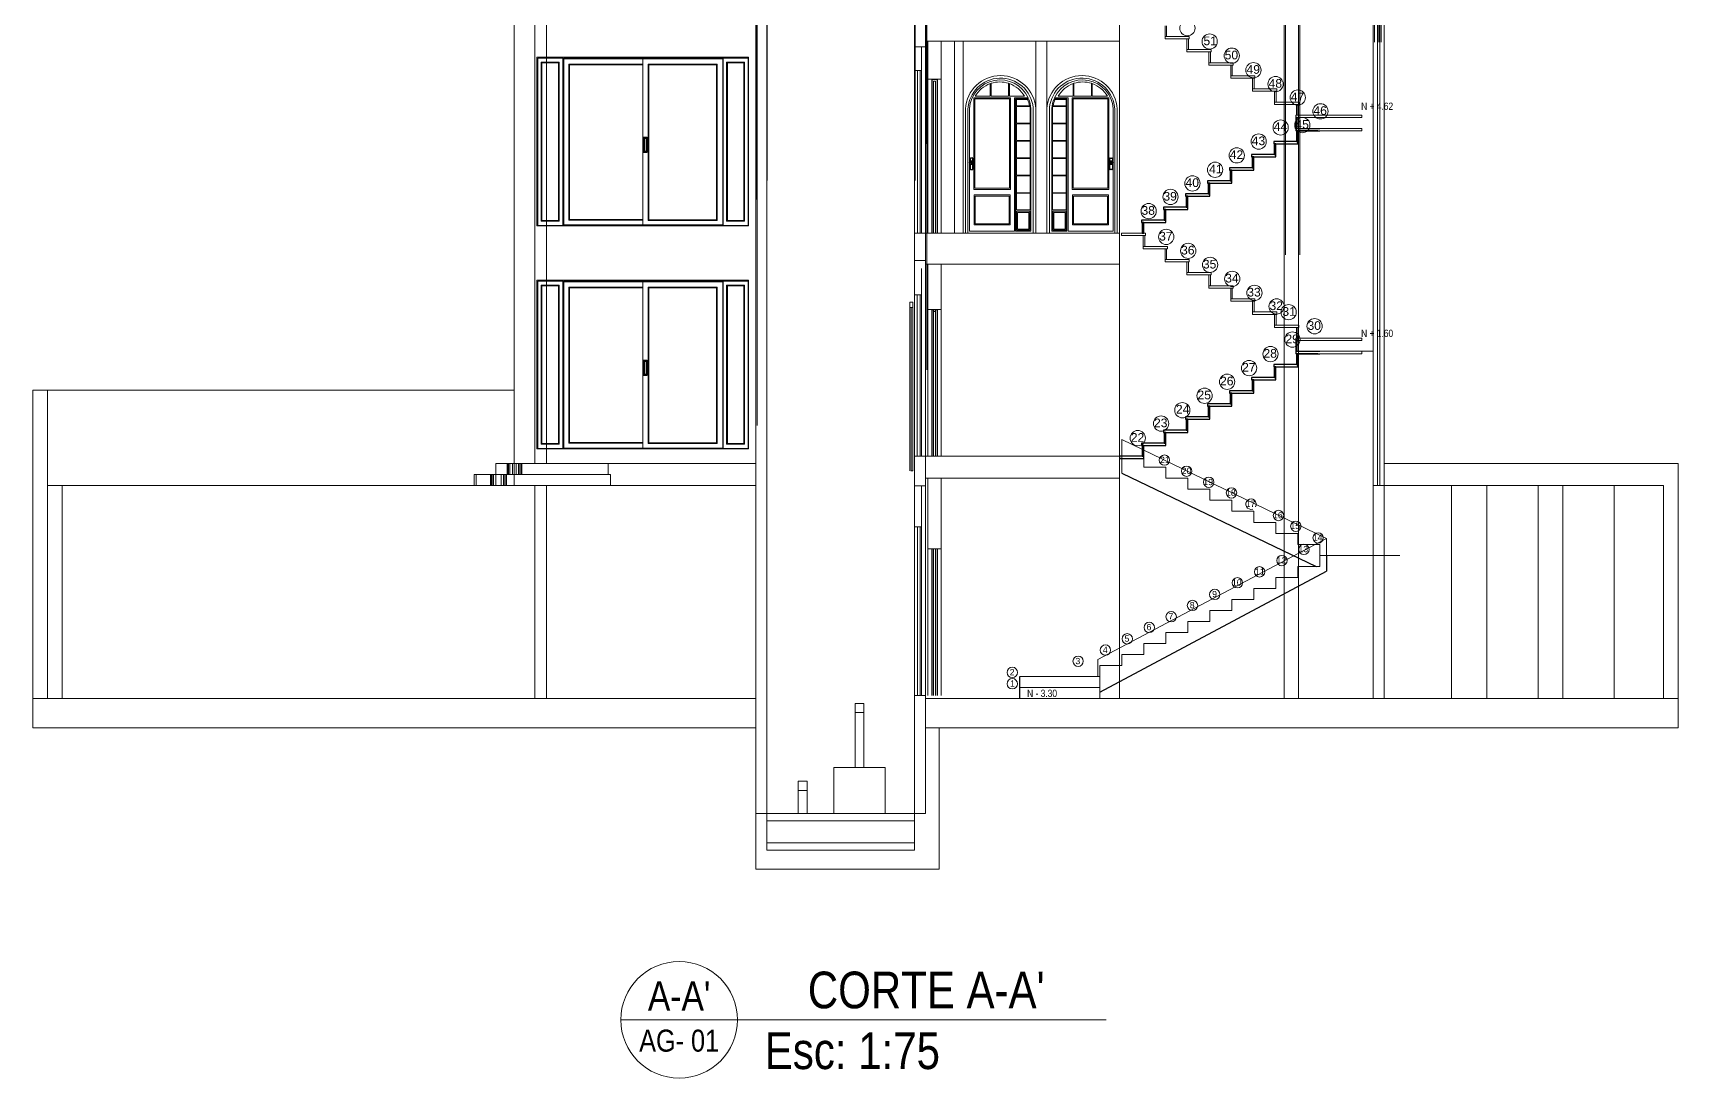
# Model space of a CAD drawing. Extents: x 1270 to 1442, y 932 to 1016.
# Drawn here: x 1364.12 to 1386.54, y 971.94 to 986.19 of the extents above; entities that cross this region are included whole.
import ezdxf

# ---------------------------------------------------------------- set-up
doc = ezdxf.new("R2010")
doc.units = 0
doc.header["$MEASUREMENT"] = 0
for name, color, linetype, lineweight in [('arquitecturapasito', 252, 'Continuous', 5), ('DEP-LEJOS1', 36, 'Continuous', 25), ('DEP-LEJOS2', 36, 'Continuous', 9), ('escaleras', 44, 'Continuous', 9), ('puertas', 34, 'Continuous', 9)]:
    doc.layers.add(name, color=color, linetype=linetype, lineweight=lineweight)
doc.styles.add('MtXpl_Arial_Narrow', font='')
doc.styles.get("Standard").update_dxf_attribs({"font": 'arial.ttf'})
doc.styles.get('MtXpl_Arial_Narrow').set_extended_font_data('Arial Narrow')

msp = doc.modelspace()

# ---------------------------------------------------------------- linework, layer by layer
for p, q in [((1372.444, 984.769), (1372.494, 984.769)), ((1372.451, 984.756), (1372.485, 984.756)), ((1372.451, 984.756), (1372.451, 984.578)), ((1372.451, 984.578), (1372.485, 984.578)), ((1372.485, 984.578), (1372.485, 984.756)), ((1372.444, 984.563), (1372.494, 984.563)), ((1376.894, 984.476), (1376.894, 984.44)), ((1376.894, 984.403), (1376.894, 984.335)), ((1376.895, 984.476), (1376.895, 984.441)), ((1376.895, 984.402), (1376.895, 984.335)), ((1376.924, 984.484), (1376.903, 984.484)), ((1376.924, 984.483), (1376.903, 984.483)), ((1376.931, 984.441), (1376.931, 984.476)), ((1376.931, 984.335), (1376.931, 984.402)), ((1376.932, 984.44), (1376.932, 984.476)), ((1376.932, 984.335), (1376.932, 984.403)), ((1378.796, 984.44), (1378.796, 984.476)), ((1378.796, 984.335), (1378.796, 984.403)), ((1378.797, 984.441), (1378.797, 984.476)), ((1378.797, 984.335), (1378.797, 984.402)), ((1378.804, 984.484), (1378.826, 984.484)), ((1378.804, 984.483), (1378.826, 984.483)), ((1378.833, 984.476), (1378.833, 984.441)), ((1378.833, 984.402), (1378.833, 984.335)), ((1378.834, 984.476), (1378.834, 984.44)), ((1378.834, 984.403), (1378.834, 984.335)), ((1376.903, 984.328), (1376.924, 984.328)), ((1376.903, 984.326), (1376.924, 984.326)), ((1378.826, 984.328), (1378.804, 984.328)), ((1378.826, 984.326), (1378.804, 984.326)), ((1372.444, 981.729), (1372.494, 981.729)), ((1372.451, 981.716), (1372.485, 981.716)), ((1372.451, 981.716), (1372.451, 981.538)), ((1372.485, 981.538), (1372.485, 981.716)), ((1372.444, 981.523), (1372.494, 981.523)), ((1372.451, 981.538), (1372.485, 981.538))]:
    msp.add_line(p, q)
for centre, radius in [((1376.913, 984.421), 0.0263), ((1376.913, 984.421), 0.0233), ((1376.913, 984.421), 0.00929), ((1378.815, 984.421), 0.0263), ((1378.815, 984.421), 0.0233), ((1378.815, 984.421), 0.00929)]:
    msp.add_circle(centre, radius)
for centre, radius, start, end in [((1376.903, 984.476), 0.00828, 90, 180), ((1376.903, 984.476), 0.00706, 90, 180), ((1376.924, 984.476), 0.00828, 0, 90), ((1376.924, 984.476), 0.00706, 0, 90), ((1378.804, 984.476), 0.00828, 90, 180), ((1378.804, 984.476), 0.00706, 90, 180), ((1378.826, 984.476), 0.00828, 0, 90), ((1378.826, 984.476), 0.00706, 0, 90), ((1376.903, 984.335), 0.00828, 180, 270), ((1376.903, 984.335), 0.00706, 180, 270), ((1376.924, 984.335), 0.00828, 270, 0), ((1376.924, 984.335), 0.00706, 270, 0), ((1378.804, 984.335), 0.00828, 180, 270), ((1378.804, 984.335), 0.00706, 180, 270), ((1378.826, 984.335), 0.00828, 270, 0), ((1378.826, 984.335), 0.00706, 270, 0)]:
    msp.add_arc(centre, radius, start, end)
at = {"layer": 'arquitecturapasito', "color": 252}
for p, q in [((1373.983, 983.919), (1373.983, 1005.935)), ((1376.295, 984.677), (1376.295, 1005.935)), ((1374.129, 984.177), (1374.129, 1003.877)), ((1376.145, 984.177), (1376.145, 1003.877)), ((1381.191, 983.164), (1381.191, 1003.864)), ((1381.386, 1003.864), (1381.386, 983.164)), ((1382.406, 986.064), (1382.406, 1003.864)), ((1373.993, 980.838), (1373.993, 1002.854)), ((1376.305, 981.596), (1376.305, 1002.854)), ((1381.173, 977.118), (1381.173, 997.818)), ((1381.368, 997.818), (1381.368, 977.118)), ((1382.388, 980.018), (1382.388, 997.818)), ((1373.975, 974.792), (1373.975, 996.808)), ((1376.287, 975.55), (1376.287, 996.808)), ((1370.961, 995.098), (1370.961, 980.318)), ((1371.122, 995.098), (1371.122, 980.318)), ((1374.121, 975.05), (1374.121, 994.75)), ((1376.137, 975.05), (1376.137, 994.75)), ((1382.538, 984.663), (1382.538, 987.338)), ((1370.681, 986.398), (1370.681, 986.098)), ((1378.931, 986.498), (1378.931, 986.078)), ((1370.681, 986.098), (1370.681, 980.018)), ((1373.975, 985.988), (1373.975, 983.348)), ((1376.287, 986.001), (1376.137, 986.001)), ((1376.287, 986.078), (1378.931, 986.078)), ((1376.316, 983.458), (1376.316, 986.078)), ((1376.5, 983.458), (1376.5, 986.078)), ((1376.683, 986.078), (1376.683, 983.458)), ((1376.797, 986.078), (1376.797, 983.458)), ((1377.789, 986.078), (1377.789, 983.458)), ((1377.939, 986.078), (1377.939, 983.458)), ((1378.931, 986.078), (1378.931, 977.118)), ((1370.99, 985.858), (1370.99, 983.558)), ((1373.875, 985.858), (1370.99, 985.858)), ((1371.001, 985.843), (1371.341, 985.843)), ((1371.001, 983.566), (1371.001, 985.843)), ((1371.047, 985.792), (1371.294, 985.792)), ((1371.047, 983.624), (1371.047, 985.792)), ((1371.057, 985.782), (1371.284, 985.782)), ((1371.057, 983.634), (1371.057, 985.782)), ((1371.284, 985.782), (1371.284, 983.634)), ((1371.294, 985.792), (1371.294, 983.624)), ((1371.341, 985.843), (1371.341, 983.566)), ((1371.351, 985.843), (1373.526, 985.843)), ((1371.351, 983.565), (1371.351, 985.843)), ((1371.357, 985.837), (1372.433, 985.837)), ((1371.357, 983.571), (1371.357, 985.837)), ((1371.425, 985.763), (1372.433, 985.763)), ((1371.425, 983.635), (1371.425, 985.763)), ((1371.435, 985.753), (1372.433, 985.753)), ((1371.435, 983.645), (1371.435, 985.753)), ((1372.433, 985.837), (1372.433, 983.571)), ((1372.433, 985.837), (1373.522, 985.837)), ((1372.433, 983.571), (1372.433, 985.837)), ((1372.505, 985.763), (1373.448, 985.763)), ((1372.505, 983.631), (1372.505, 985.763)), ((1372.515, 985.753), (1373.438, 985.753)), ((1372.515, 983.641), (1372.515, 985.753)), ((1373.438, 985.753), (1373.438, 983.641)), ((1373.448, 985.763), (1373.448, 983.631)), ((1373.522, 985.837), (1373.522, 983.571)), ((1373.526, 985.843), (1373.526, 983.565)), ((1373.528, 985.843), (1373.868, 985.843)), ((1373.528, 983.566), (1373.528, 985.843)), ((1373.575, 985.792), (1373.821, 985.792)), ((1373.575, 983.624), (1373.575, 985.792)), ((1373.585, 985.782), (1373.811, 985.782)), ((1373.585, 983.634), (1373.585, 985.782)), ((1373.811, 985.782), (1373.811, 983.634)), ((1373.821, 985.792), (1373.821, 983.624)), ((1373.868, 985.843), (1373.868, 983.566)), ((1373.875, 985.858), (1373.875, 983.558)), ((1376.137, 985.678), (1376.231, 985.678)), ((1376.316, 983.458), (1376.316, 985.558)), ((1376.5, 985.558), (1376.316, 985.558)), ((1376.372, 985.558), (1376.448, 985.558)), ((1376.372, 985.558), (1376.372, 983.458)), ((1376.377, 985.553), (1376.443, 985.553)), ((1376.377, 985.553), (1376.377, 983.458)), ((1376.397, 985.533), (1376.423, 985.533)), ((1376.397, 985.533), (1376.397, 983.458)), ((1376.423, 983.458), (1376.423, 985.533)), ((1376.443, 983.458), (1376.443, 985.553)), ((1376.448, 983.458), (1376.448, 985.558)), ((1376.5, 983.458), (1376.5, 985.558)), ((1377.169, 985.325), (1377.169, 985.499)), ((1377.179, 985.325), (1377.179, 985.502)), ((1377.419, 985.325), (1377.419, 985.502)), ((1377.429, 985.325), (1377.429, 985.499)), ((1378.299, 985.325), (1378.299, 985.499)), ((1378.309, 985.325), (1378.309, 985.502)), ((1378.549, 985.325), (1378.549, 985.502)), ((1378.559, 985.325), (1378.559, 985.499)), ((1376.943, 985.306), (1377.444, 985.306)), ((1376.943, 984.056), (1376.943, 985.306)), ((1376.958, 985.291), (1377.429, 985.291)), ((1376.958, 984.071), (1376.958, 985.291)), ((1376.963, 985.325), (1377.169, 985.325)), ((1377.179, 985.325), (1377.419, 985.325)), ((1377.429, 985.325), (1377.635, 985.325)), ((1377.429, 985.291), (1377.429, 984.071)), ((1377.444, 985.306), (1377.444, 984.056)), ((1377.5, 983.485), (1377.5, 985.306)), ((1377.5, 985.306), (1377.683, 985.306)), ((1377.514, 983.488), (1377.514, 985.291)), ((1377.514, 985.291), (1377.69, 985.291)), ((1377.525, 985.196), (1377.525, 985.281)), ((1377.525, 985.281), (1377.677, 985.281)), ((1378.214, 985.291), (1378.038, 985.291)), ((1378.228, 985.306), (1378.045, 985.306)), ((1378.203, 985.281), (1378.051, 985.281)), ((1378.299, 985.325), (1378.093, 985.325)), ((1378.203, 985.196), (1378.203, 985.281)), ((1378.214, 983.488), (1378.214, 985.291)), ((1378.228, 983.485), (1378.228, 985.306)), ((1378.785, 985.306), (1378.284, 985.306)), ((1378.284, 985.306), (1378.284, 984.056)), ((1378.77, 985.291), (1378.299, 985.291)), ((1378.299, 985.291), (1378.299, 984.071)), ((1378.549, 985.325), (1378.309, 985.325)), ((1378.765, 985.325), (1378.559, 985.325)), ((1378.77, 984.071), (1378.77, 985.291)), ((1378.785, 984.056), (1378.785, 985.306)), ((1376.829, 983.458), (1376.829, 985.155)), ((1376.864, 983.458), (1376.864, 985.145)), ((1376.884, 985.157), (1376.884, 983.485)), ((1377.704, 985.196), (1377.525, 985.196)), ((1377.525, 985.187), (1377.525, 984.958)), ((1377.525, 985.187), (1377.71, 985.187)), ((1377.71, 984.958), (1377.71, 985.187)), ((1377.721, 985.157), (1377.721, 983.488)), ((1377.753, 985.172), (1377.753, 983.458)), ((1377.789, 985.155), (1377.789, 983.458)), ((1377.939, 985.155), (1377.939, 983.458)), ((1377.975, 985.172), (1377.975, 983.458)), ((1378.007, 985.157), (1378.007, 983.488)), ((1378.018, 984.958), (1378.018, 985.187)), ((1378.203, 985.187), (1378.018, 985.187)), ((1378.024, 985.196), (1378.203, 985.196)), ((1378.203, 985.187), (1378.203, 984.958)), ((1378.844, 985.157), (1378.844, 983.485)), ((1378.865, 983.458), (1378.865, 985.145)), ((1378.899, 983.458), (1378.899, 985.155)), ((1377.525, 984.958), (1377.71, 984.958)), ((1377.525, 984.951), (1377.525, 984.722)), ((1377.525, 984.951), (1377.71, 984.951)), ((1377.71, 984.722), (1377.71, 984.951)), ((1378.203, 984.958), (1378.018, 984.958)), ((1378.018, 984.722), (1378.018, 984.951)), ((1378.203, 984.951), (1378.018, 984.951)), ((1378.203, 984.951), (1378.203, 984.722)), ((1372.444, 984.769), (1372.444, 984.563)), ((1372.494, 984.769), (1372.494, 984.563)), ((1377.525, 984.722), (1377.71, 984.722)), ((1377.525, 984.714), (1377.525, 984.485)), ((1377.525, 984.714), (1377.71, 984.714)), ((1377.71, 984.485), (1377.71, 984.714)), ((1378.203, 984.722), (1378.018, 984.722)), ((1378.018, 984.485), (1378.018, 984.714)), ((1378.203, 984.714), (1378.018, 984.714)), ((1378.203, 984.714), (1378.203, 984.485)), ((1382.538, 984.513), (1382.538, 984.663)), ((1377.525, 984.485), (1377.71, 984.485)), ((1377.525, 984.476), (1377.525, 984.248)), ((1377.525, 984.476), (1377.71, 984.476)), ((1377.71, 984.248), (1377.71, 984.476)), ((1378.203, 984.485), (1378.018, 984.485)), ((1378.018, 984.248), (1378.018, 984.476)), ((1378.203, 984.476), (1378.018, 984.476)), ((1378.203, 984.476), (1378.203, 984.248)), ((1382.538, 980.018), (1382.538, 984.513)), ((1377.525, 984.248), (1377.71, 984.248)), ((1377.525, 984.239), (1377.525, 984.01)), ((1377.525, 984.239), (1377.71, 984.239)), ((1377.71, 984.01), (1377.71, 984.239)), ((1378.203, 984.248), (1378.018, 984.248)), ((1378.018, 984.01), (1378.018, 984.239)), ((1378.203, 984.239), (1378.018, 984.239)), ((1378.203, 984.239), (1378.203, 984.01)), ((1377.444, 984.056), (1376.943, 984.056)), ((1376.949, 983.981), (1377.44, 983.981)), ((1376.949, 983.573), (1376.949, 983.981)), ((1377.429, 984.071), (1376.958, 984.071)), ((1376.964, 983.966), (1377.425, 983.966)), ((1376.964, 983.588), (1376.964, 983.966)), ((1377.425, 983.966), (1377.425, 983.588)), ((1377.44, 983.981), (1377.44, 983.573)), ((1377.525, 984.01), (1377.71, 984.01)), ((1377.525, 984.005), (1377.525, 983.776)), ((1377.525, 984.005), (1377.71, 984.005)), ((1377.71, 983.776), (1377.71, 984.005)), ((1378.203, 984.01), (1378.018, 984.01)), ((1378.018, 983.776), (1378.018, 984.005)), ((1378.203, 984.005), (1378.018, 984.005)), ((1378.203, 984.005), (1378.203, 983.776)), ((1378.284, 984.056), (1378.785, 984.056)), ((1378.779, 983.981), (1378.288, 983.981)), ((1378.288, 983.981), (1378.288, 983.573)), ((1378.299, 984.071), (1378.77, 984.071)), ((1378.764, 983.966), (1378.303, 983.966)), ((1378.303, 983.966), (1378.303, 983.588)), ((1378.764, 983.588), (1378.764, 983.966)), ((1378.779, 983.573), (1378.779, 983.981)), ((1377.524, 983.758), (1377.709, 983.758)), ((1377.524, 983.5), (1377.524, 983.758)), ((1377.525, 983.776), (1377.71, 983.776)), ((1377.539, 983.743), (1377.694, 983.743)), ((1377.539, 983.515), (1377.539, 983.743)), ((1377.694, 983.743), (1377.694, 983.515)), ((1377.709, 983.758), (1377.709, 983.5)), ((1378.203, 983.776), (1378.018, 983.776)), ((1378.204, 983.758), (1378.019, 983.758)), ((1378.019, 983.758), (1378.019, 983.5)), ((1378.189, 983.743), (1378.034, 983.743)), ((1378.034, 983.743), (1378.034, 983.515)), ((1378.189, 983.515), (1378.189, 983.743)), ((1378.204, 983.5), (1378.204, 983.758)), ((1370.99, 983.558), (1373.875, 983.558)), ((1371.341, 983.566), (1371.001, 983.566)), ((1371.294, 983.624), (1371.047, 983.624)), ((1371.284, 983.634), (1371.057, 983.634)), ((1373.526, 983.565), (1371.351, 983.565)), ((1372.433, 983.571), (1371.357, 983.571)), ((1372.433, 983.635), (1371.425, 983.635)), ((1372.433, 983.645), (1371.435, 983.645)), ((1373.522, 983.571), (1372.433, 983.571)), ((1373.448, 983.631), (1372.505, 983.631)), ((1373.438, 983.641), (1372.515, 983.641)), ((1373.868, 983.566), (1373.528, 983.566)), ((1373.821, 983.624), (1373.575, 983.624)), ((1373.811, 983.634), (1373.585, 983.634)), ((1376.137, 983.458), (1378.931, 983.458)), ((1376.287, 983.458), (1376.137, 983.458)), ((1377.789, 983.458), (1376.829, 983.458)), ((1377.753, 983.458), (1376.864, 983.458)), ((1376.884, 983.485), (1377.5, 983.485)), ((1377.44, 983.573), (1376.949, 983.573)), ((1377.425, 983.588), (1376.964, 983.588)), ((1377.721, 983.488), (1377.514, 983.488)), ((1377.709, 983.5), (1377.524, 983.5)), ((1377.694, 983.515), (1377.539, 983.515)), ((1377.939, 983.458), (1378.899, 983.458)), ((1377.975, 983.458), (1378.865, 983.458)), ((1378.007, 983.488), (1378.214, 983.488)), ((1378.019, 983.5), (1378.204, 983.5)), ((1378.034, 983.515), (1378.189, 983.515)), ((1378.844, 983.485), (1378.228, 983.485)), ((1378.288, 983.573), (1378.779, 983.573)), ((1378.303, 983.588), (1378.764, 983.588)), ((1378.931, 983.458), (1378.931, 983.038)), ((1370.681, 983.358), (1370.681, 980.318)), ((1376.286, 983.086), (1376.136, 983.086)), ((1378.931, 983.038), (1376.287, 983.038)), ((1376.316, 980.418), (1376.316, 983.038)), ((1376.5, 980.418), (1376.5, 983.038)), ((1370.99, 982.818), (1370.99, 980.518)), ((1373.875, 982.818), (1370.99, 982.818)), ((1371.001, 982.803), (1371.341, 982.803)), ((1371.001, 980.526), (1371.001, 982.803)), ((1371.341, 982.803), (1371.341, 980.526)), ((1371.351, 982.803), (1373.526, 982.803)), ((1371.351, 980.525), (1371.351, 982.803)), ((1371.357, 982.797), (1372.433, 982.797)), ((1371.357, 980.531), (1371.357, 982.797)), ((1372.433, 982.797), (1372.433, 980.531)), ((1372.433, 982.797), (1373.522, 982.797)), ((1372.433, 980.531), (1372.433, 982.797)), ((1373.522, 982.797), (1373.522, 980.531)), ((1373.526, 982.803), (1373.526, 980.525)), ((1373.528, 982.803), (1373.868, 982.803)), ((1373.528, 980.526), (1373.528, 982.803)), ((1373.868, 982.803), (1373.868, 980.526)), ((1373.875, 982.818), (1373.875, 980.518)), ((1376.316, 980.418), (1376.316, 982.938)), ((1376.5, 980.418), (1376.5, 982.938)), ((1371.047, 982.752), (1371.294, 982.752)), ((1371.047, 980.584), (1371.047, 982.752)), ((1371.057, 982.742), (1371.284, 982.742)), ((1371.057, 980.594), (1371.057, 982.742)), ((1371.284, 982.742), (1371.284, 980.594)), ((1371.294, 982.752), (1371.294, 980.584)), ((1371.425, 982.723), (1372.433, 982.723)), ((1371.425, 980.595), (1371.425, 982.723)), ((1371.435, 982.713), (1372.433, 982.713)), ((1371.435, 980.605), (1371.435, 982.713)), ((1372.505, 982.723), (1373.448, 982.723)), ((1372.505, 980.591), (1372.505, 982.723)), ((1372.515, 982.713), (1373.438, 982.713)), ((1372.515, 980.601), (1372.515, 982.713)), ((1373.438, 982.713), (1373.438, 980.601)), ((1373.448, 982.723), (1373.448, 980.591)), ((1373.575, 982.752), (1373.821, 982.752)), ((1373.575, 980.584), (1373.575, 982.752)), ((1373.585, 982.742), (1373.811, 982.742)), ((1373.585, 980.594), (1373.585, 982.742)), ((1373.811, 982.742), (1373.811, 980.594)), ((1373.821, 982.752), (1373.821, 980.584)), ((1376.137, 982.619), (1376.231, 982.619)), ((1376.5, 982.419), (1376.316, 982.419)), ((1376.372, 982.418), (1376.372, 980.418)), ((1376.374, 982.418), (1376.45, 982.418)), ((1376.377, 982.413), (1376.377, 980.418)), ((1376.379, 982.413), (1376.445, 982.413)), ((1376.397, 982.413), (1376.397, 980.418)), ((1376.399, 982.393), (1376.425, 982.393)), ((1376.423, 980.418), (1376.423, 982.413)), ((1376.443, 980.418), (1376.443, 982.413)), ((1376.448, 980.418), (1376.448, 982.418)), ((1372.444, 981.729), (1372.444, 981.523)), ((1372.494, 981.729), (1372.494, 981.523)), ((1382.388, 981.849), (1381.331, 981.849)), ((1364.12, 981.318), (1364.12, 980.018)), ((1364.12, 980.018), (1364.12, 981.318)), ((1364.12, 981.318), (1370.681, 981.318)), ((1364.32, 981.318), (1364.32, 980.018)), ((1364.32, 981.318), (1364.32, 980.018)), ((1365.412, 981.318), (1365.612, 981.318)), ((1371.294, 980.584), (1371.047, 980.584)), ((1371.284, 980.594), (1371.057, 980.594)), ((1372.433, 980.595), (1371.425, 980.595)), ((1372.433, 980.605), (1371.435, 980.605)), ((1373.448, 980.591), (1372.505, 980.591)), ((1373.438, 980.601), (1372.515, 980.601)), ((1373.821, 980.584), (1373.575, 980.584)), ((1373.811, 980.594), (1373.585, 980.594)), ((1370.431, 980.168), (1370.431, 980.318)), ((1370.431, 980.318), (1373.975, 980.318)), ((1370.585, 980.318), (1370.585, 980.168)), ((1370.592, 980.318), (1370.592, 980.169)), ((1370.602, 980.169), (1370.602, 980.318)), ((1370.622, 980.169), (1370.622, 980.318)), ((1370.655, 980.169), (1370.655, 980.318)), ((1370.681, 980.318), (1373.975, 980.318)), ((1370.706, 980.318), (1370.706, 980.169)), ((1370.739, 980.318), (1370.739, 980.169)), ((1370.759, 980.318), (1370.759, 980.169)), ((1370.774, 980.318), (1370.774, 980.169)), ((1370.784, 980.318), (1370.784, 980.168)), ((1370.99, 980.518), (1373.875, 980.518)), ((1371.341, 980.526), (1371.001, 980.526)), ((1373.526, 980.525), (1371.351, 980.525)), ((1372.433, 980.531), (1371.357, 980.531)), ((1371.961, 980.318), (1371.961, 980.168)), ((1373.522, 980.531), (1372.433, 980.531)), ((1373.868, 980.526), (1373.528, 980.526)), ((1376.287, 980.418), (1376.137, 980.418)), ((1376.287, 980.418), (1378.931, 980.418)), ((1376.372, 980.418), (1376.448, 980.418)), ((1382.538, 980.318), (1386.543, 980.318)), ((1386.543, 980.318), (1386.543, 976.718)), ((1370.16, 980.168), (1370.135, 980.168)), ((1370.135, 980.168), (1370.135, 980.018)), ((1370.16, 980.169), (1371.993, 980.168)), ((1370.16, 980.169), (1370.16, 980.018)), ((1370.359, 980.168), (1370.359, 980.018)), ((1370.367, 980.019), (1370.367, 980.169)), ((1370.379, 980.019), (1370.379, 980.169)), ((1370.398, 980.019), (1370.398, 980.169)), ((1370.429, 980.169), (1370.429, 980.019)), ((1370.503, 980.169), (1370.503, 980.019)), ((1370.534, 980.169), (1370.534, 980.019)), ((1370.554, 980.169), (1370.554, 980.019)), ((1370.569, 980.169), (1370.569, 980.019)), ((1370.577, 980.168), (1370.577, 980.018)), ((1371.993, 980.168), (1371.993, 980.018)), ((1376.088, 980.218), (1376.111, 980.218)), ((1376.287, 980.118), (1378.931, 980.118)), ((1376.316, 977.158), (1376.316, 980.118)), ((1376.5, 977.158), (1376.5, 980.118)), ((1376.5, 977.158), (1376.5, 980.118)), ((1364.12, 980.018), (1364.12, 977.118)), ((1364.32, 980.018), (1373.975, 980.018)), ((1364.32, 980.018), (1364.32, 977.118)), ((1364.52, 980.018), (1364.52, 977.118)), ((1370.961, 980.018), (1370.961, 977.118)), ((1371.122, 980.018), (1371.122, 977.118)), ((1376.287, 980.017), (1376.137, 980.017)), ((1382.388, 980.018), (1386.343, 980.018)), ((1382.388, 980.018), (1382.388, 977.118)), ((1382.538, 980.018), (1382.538, 977.118)), ((1382.538, 980.018), (1382.538, 977.118)), ((1383.454, 980.018), (1383.454, 977.118)), ((1383.936, 980.018), (1383.936, 977.118)), ((1384.636, 980.018), (1384.636, 977.118)), ((1384.971, 980.018), (1384.971, 977.118)), ((1385.671, 980.018), (1385.671, 977.118)), ((1386.343, 980.018), (1386.343, 977.118)), ((1376.316, 977.158), (1376.316, 979.818)), ((1376.231, 979.458), (1376.137, 979.458)), ((1376.5, 979.159), (1376.316, 979.159)), ((1376.372, 979.158), (1376.372, 977.158)), ((1376.377, 979.153), (1376.377, 977.158)), ((1376.397, 979.153), (1376.397, 977.158)), ((1376.423, 977.158), (1376.423, 979.153)), ((1376.443, 977.158), (1376.443, 979.153)), ((1376.448, 977.158), (1376.448, 979.158)), ((1364.12, 977.118), (1371.578, 977.118)), ((1373.975, 977.118), (1364.12, 977.118)), ((1364.12, 977.118), (1364.12, 976.718)), ((1375.327, 977.05), (1375.447, 977.05)), ((1376.138, 977.158), (1376.288, 977.158)), ((1376.287, 977.118), (1383.745, 977.118)), ((1386.543, 977.118), (1376.287, 977.118)), ((1381.173, 977.118), (1381.173, 977.118)), ((1364.12, 976.718), (1373.975, 976.718)), ((1376.287, 976.718), (1386.543, 976.718))]:
    msp.add_line(p, q, dxfattribs=at)
at = {"layer": 'arquitecturapasito', "color": 252, "ltscale": 0.025}
for p, q in [((1382.466, 986.064), (1382.466, 1003.864)), ((1382.496, 986.064), (1382.496, 1003.864)), ((1382.448, 980.018), (1382.448, 997.818)), ((1382.478, 980.018), (1382.478, 997.818))]:
    msp.add_line(p, q, dxfattribs=at)
at = {"layer": 'arquitecturapasito', "color": 252, "ltscale": 6}
for p, q in [((1376.231, 986.001), (1376.231, 983.458)), ((1376.175, 985.678), (1376.175, 983.458)), ((1376.212, 985.678), (1376.212, 983.458)), ((1376.231, 984.907), (1376.231, 983.458)), ((1376.231, 982.976), (1376.231, 980.418)), ((1376.174, 982.618), (1376.174, 980.418)), ((1376.212, 982.618), (1376.212, 980.418)), ((1376.111, 982.518), (1376.071, 982.518)), ((1376.071, 980.218), (1376.071, 982.518)), ((1376.071, 982.445), (1376.111, 982.445)), ((1376.09, 982.445), (1376.09, 980.218)), ((1376.092, 982.445), (1376.092, 980.218)), ((1376.111, 980.218), (1376.111, 982.518)), ((1376.232, 980.017), (1376.232, 977.158)), ((1376.175, 979.458), (1376.175, 977.158)), ((1376.213, 979.458), (1376.213, 977.158)), ((1375.327, 977.05), (1375.327, 976.176)), ((1375.447, 977.05), (1375.327, 977.05)), ((1375.447, 977.05), (1375.447, 976.176)), ((1375.447, 976.924), (1375.327, 976.924)), ((1376.47, 976.718), (1376.47, 974.792)), ((1375.037, 976.176), (1375.737, 976.176)), ((1375.037, 976.176), (1375.037, 975.55)), ((1375.737, 976.176), (1375.737, 975.55)), ((1374.552, 975.988), (1374.552, 975.55)), ((1374.672, 975.988), (1374.552, 975.988)), ((1374.672, 975.862), (1374.552, 975.862)), ((1374.672, 975.988), (1374.672, 975.55)), ((1376.288, 975.55), (1373.984, 975.55)), ((1376.137, 975.45), (1374.121, 975.45)), ((1376.137, 975.15), (1374.121, 975.15)), ((1376.137, 975.05), (1374.121, 975.05)), ((1373.975, 974.792), (1376.47, 974.792))]:
    msp.add_line(p, q, dxfattribs=at)
at = {"layer": 'arquitecturapasito', "color": 252, "linetype": 'ByBlock', "ltscale": 6}
msp.add_line((1373.723, 972.737), (1372.134, 972.737), dxfattribs=at)
at = {"layer": 'arquitecturapasito', "color": 252, "linetype": 'ByBlock'}
msp.add_line((1373.723, 972.737), (1378.75, 972.737), dxfattribs=at)
for centre, radius in [((1379.855, 986.254), 0.104), ((1380.159, 986.072), 0.104), ((1380.46, 985.879), 0.104), ((1380.755, 985.681), 0.104), ((1381.057, 985.492), 0.104), ((1381.359, 985.308), 0.104), ((1381.422, 984.932), 0.104), ((1381.668, 985.12), 0.104), ((1380.827, 984.708), 0.104), ((1381.126, 984.9), 0.104), ((1380.528, 984.52), 0.104), ((1380.233, 984.324), 0.104), ((1379.924, 984.138), 0.104), ((1379.625, 983.953), 0.104), ((1379.327, 983.76), 0.104), ((1379.567, 983.409), 0.104), ((1379.867, 983.219), 0.104), ((1380.164, 983.028), 0.104), ((1380.466, 982.836), 0.104), ((1380.769, 982.645), 0.104), ((1381.071, 982.461), 0.104), ((1381.235, 982.383), 0.104), ((1381.286, 982.009), 0.104), ((1381.589, 982.191), 0.104), ((1380.988, 981.812), 0.104), ((1380.696, 981.621), 0.104), ((1380.396, 981.434), 0.104), ((1380.089, 981.244), 0.104), ((1379.786, 981.046), 0.104), ((1379.179, 980.666), 0.104), ((1379.496, 980.864), 0.104), ((1379.542, 980.366), 0.0708), ((1379.845, 980.215), 0.0708), ((1380.146, 980.064), 0.0708), ((1380.456, 979.919), 0.0708), ((1381.097, 979.611), 0.0708), ((1381.333, 979.465), 0.0708), ((1381.443, 979.149), 0.0708), ((1381.637, 979.306), 0.0708), ((1381.144, 978.997), 0.0708), ((1380.536, 978.694), 0.0708), ((1380.839, 978.843), 0.0708), ((1380.228, 978.536), 0.0708), ((1379.634, 978.232), 0.0708), ((1379.925, 978.385), 0.0708), ((1379.335, 978.086), 0.0708), ((1379.035, 977.93), 0.0708), ((1378.366, 977.624), 0.0708), ((1378.738, 977.777), 0.0708), ((1377.469, 977.472), 0.0708), ((1377.469, 977.318), 0.0708)]:
    msp.add_circle(centre, radius, dxfattribs=at)
at = {"layer": 'arquitecturapasito', "color": 252, "linetype": 'ByBlock', "ltscale": 6}
msp.add_circle((1372.928, 972.737), 0.795, dxfattribs=at)
at = {"layer": 'arquitecturapasito', "color": 252}
for centre, radius, start, end in [((1377.309, 985.127), 0.481, 3.3136, 176.6864), ((1377.309, 985.127), 0.446, 5.6976, 177.7805), ((1377.303, 985.13), 0.419, 24.8245, 176.3123), ((1377.299, 985.136), 0.385, 109.7097, 150.6365), ((1377.299, 985.136), 0.385, 71.8617, 108.1383), ((1377.299, 985.136), 0.385, 29.3635, 70.2903), ((1378.419, 985.127), 0.481, 3.3136, 176.6864), ((1378.419, 985.127), 0.446, 2.2195, 174.3024), ((1378.425, 985.13), 0.419, 3.6877, 155.1755), ((1378.429, 985.136), 0.385, 109.7097, 150.6365), ((1378.429, 985.136), 0.385, 71.8617, 108.1383), ((1378.429, 985.136), 0.385, 29.3635, 70.2903), ((1377.384, 985.143), 0.324, 9.2489, 25.0806), ((1377.303, 985.13), 0.419, 3.6877, 22.5861), ((1378.425, 985.13), 0.419, 157.4139, 176.3123), ((1378.344, 985.143), 0.324, 154.9194, 170.7511)]:
    msp.add_arc(centre, radius, start, end, dxfattribs=at)
at = {"layer": 'arquitecturapasito', "color": 252, "linetype": 'ByBlock'}
msp.add_arc((1380.723, 979.766), 0.0708, 328.015, 288.3021, dxfattribs=at)
at = {"layer": 'DEP-LEJOS1'}
for p, q in [((1381.352, 985.035), (1381.331, 985.035)), ((1381.331, 985.035), (1381.331, 984.888)), ((1381.352, 984.888), (1381.352, 985.035)), ((1381.331, 984.888), (1381.331, 984.856)), ((1381.331, 984.888), (1381.352, 984.888)), ((1381.361, 984.856), (1381.34, 984.856)), ((1381.34, 984.856), (1381.34, 984.71)), ((1381.361, 984.71), (1381.361, 984.856)), ((1381.361, 984.71), (1381.031, 984.71)), ((1381.031, 984.71), (1381.031, 984.678)), ((1381.031, 984.678), (1381.361, 984.678)), ((1381.061, 984.678), (1381.04, 984.678)), ((1381.04, 984.678), (1381.04, 984.531)), ((1381.061, 984.531), (1381.061, 984.678)), ((1381.34, 984.71), (1381.361, 984.71)), ((1381.361, 984.678), (1381.361, 984.71)), ((1381.061, 984.531), (1380.731, 984.531)), ((1380.731, 984.531), (1380.731, 984.499)), ((1380.731, 984.499), (1381.061, 984.499)), ((1380.761, 984.499), (1380.74, 984.499)), ((1380.74, 984.499), (1380.74, 984.352)), ((1380.761, 984.352), (1380.761, 984.499)), ((1381.04, 984.531), (1381.061, 984.531)), ((1381.061, 984.499), (1381.061, 984.531)), ((1380.461, 984.173), (1380.131, 984.173)), ((1380.131, 984.173), (1380.131, 984.141)), ((1380.131, 984.141), (1380.461, 984.141)), ((1380.161, 984.141), (1380.14, 984.141)), ((1380.14, 984.141), (1380.14, 983.994)), ((1380.161, 983.994), (1380.161, 984.141)), ((1380.761, 984.352), (1380.431, 984.352)), ((1380.431, 984.352), (1380.431, 984.32)), ((1380.431, 984.32), (1380.761, 984.32)), ((1380.461, 984.32), (1380.44, 984.32)), ((1380.44, 984.32), (1380.44, 984.173)), ((1380.44, 984.173), (1380.461, 984.173)), ((1380.461, 984.173), (1380.461, 984.32)), ((1380.461, 984.141), (1380.461, 984.173)), ((1380.74, 984.352), (1380.761, 984.352)), ((1380.761, 984.32), (1380.761, 984.352)), ((1380.161, 983.994), (1379.831, 983.994)), ((1379.831, 983.994), (1379.831, 983.962)), ((1379.831, 983.962), (1380.161, 983.962)), ((1379.861, 983.962), (1379.84, 983.962)), ((1379.84, 983.962), (1379.84, 983.816)), ((1379.861, 983.816), (1379.861, 983.962)), ((1380.14, 983.994), (1380.161, 983.994)), ((1380.161, 983.962), (1380.161, 983.994)), ((1379.861, 983.816), (1379.531, 983.816)), ((1379.531, 983.816), (1379.531, 983.784)), ((1379.531, 983.784), (1379.861, 983.784)), ((1379.561, 983.784), (1379.54, 983.784)), ((1379.54, 983.784), (1379.54, 983.637)), ((1379.561, 983.637), (1379.561, 983.784)), ((1379.84, 983.816), (1379.861, 983.816)), ((1379.861, 983.784), (1379.861, 983.816)), ((1379.561, 983.637), (1379.231, 983.637)), ((1379.231, 983.637), (1379.231, 983.605)), ((1379.231, 983.605), (1379.561, 983.605)), ((1379.261, 983.605), (1379.24, 983.605)), ((1379.24, 983.605), (1379.24, 983.458)), ((1379.24, 983.458), (1379.261, 983.458)), ((1379.261, 983.458), (1379.261, 983.605)), ((1379.54, 983.637), (1379.561, 983.637)), ((1379.561, 983.605), (1379.561, 983.637)), ((1381.352, 981.996), (1381.331, 981.996)), ((1381.331, 981.996), (1381.331, 981.849)), ((1381.352, 981.849), (1381.352, 981.996)), ((1381.361, 981.67), (1381.031, 981.67)), ((1381.031, 981.67), (1381.031, 981.638)), ((1381.331, 981.849), (1381.331, 981.817)), ((1381.331, 981.849), (1381.352, 981.849)), ((1381.361, 981.817), (1381.34, 981.817)), ((1381.34, 981.817), (1381.34, 981.67)), ((1381.34, 981.67), (1381.361, 981.67)), ((1381.361, 981.67), (1381.361, 981.817)), ((1381.361, 981.638), (1381.361, 981.67)), ((1381.061, 981.491), (1380.731, 981.491)), ((1380.731, 981.491), (1380.731, 981.459)), ((1380.731, 981.459), (1381.061, 981.459)), ((1380.761, 981.459), (1380.74, 981.459)), ((1380.74, 981.459), (1380.74, 981.312)), ((1380.761, 981.312), (1380.761, 981.459)), ((1381.031, 981.638), (1381.361, 981.638)), ((1381.061, 981.638), (1381.04, 981.638)), ((1381.04, 981.638), (1381.04, 981.491)), ((1381.04, 981.491), (1381.061, 981.491)), ((1381.061, 981.491), (1381.061, 981.638)), ((1381.061, 981.459), (1381.061, 981.491)), ((1380.761, 981.312), (1380.431, 981.312)), ((1380.431, 981.312), (1380.431, 981.28)), ((1380.431, 981.28), (1380.761, 981.28)), ((1380.461, 981.28), (1380.44, 981.28)), ((1380.44, 981.28), (1380.44, 981.134)), ((1380.461, 981.134), (1380.461, 981.28)), ((1380.74, 981.312), (1380.761, 981.312)), ((1380.761, 981.28), (1380.761, 981.312)), ((1380.461, 981.134), (1380.131, 981.134)), ((1380.131, 981.134), (1380.131, 981.102)), ((1380.131, 981.102), (1380.461, 981.102)), ((1380.161, 981.102), (1380.14, 981.102)), ((1380.14, 981.102), (1380.14, 980.955)), ((1380.161, 980.955), (1380.161, 981.102)), ((1380.44, 981.134), (1380.461, 981.134)), ((1380.461, 981.102), (1380.461, 981.134)), ((1379.861, 980.776), (1379.531, 980.776)), ((1379.531, 980.776), (1379.531, 980.744)), ((1380.161, 980.955), (1379.831, 980.955)), ((1379.831, 980.955), (1379.831, 980.923)), ((1379.831, 980.923), (1380.161, 980.923)), ((1379.861, 980.923), (1379.84, 980.923)), ((1379.84, 980.923), (1379.84, 980.776)), ((1379.84, 980.776), (1379.861, 980.776)), ((1379.861, 980.776), (1379.861, 980.923)), ((1379.861, 980.744), (1379.861, 980.776)), ((1380.14, 980.955), (1380.161, 980.955)), ((1380.161, 980.923), (1380.161, 980.955)), ((1379.561, 980.597), (1379.231, 980.597)), ((1379.231, 980.597), (1379.231, 980.565)), ((1379.231, 980.565), (1379.561, 980.565)), ((1379.261, 980.565), (1379.24, 980.565)), ((1379.24, 980.565), (1379.24, 980.418)), ((1379.261, 980.418), (1379.261, 980.565)), ((1379.531, 980.744), (1379.861, 980.744)), ((1379.561, 980.744), (1379.54, 980.744)), ((1379.54, 980.744), (1379.54, 980.597)), ((1379.54, 980.597), (1379.561, 980.597)), ((1379.561, 980.597), (1379.561, 980.744)), ((1379.561, 980.565), (1379.561, 980.597)), ((1379.261, 980.418), (1378.931, 980.418)), ((1378.931, 980.418), (1378.931, 980.386)), ((1378.931, 980.386), (1379.261, 980.386)), ((1379.24, 980.418), (1379.261, 980.418)), ((1379.261, 980.386), (1379.261, 980.418)), ((1378.961, 980.19), (1381.608, 978.918)), ((1381.749, 979.068), (1381.749, 978.851)), ((1378.661, 977.205), (1381.749, 978.851)), ((1377.571, 977.118), (1377.571, 977.418))]:
    msp.add_line(p, q, dxfattribs=at)
at = {"layer": 'DEP-LEJOS1', "ltscale": 0.005}
for p, q in [((1381.331, 984.888), (1381.661, 984.888)), ((1381.631, 984.856), (1381.331, 984.856)), ((1381.361, 984.856), (1381.661, 984.856)), ((1381.331, 981.849), (1381.661, 981.849)), ((1381.631, 981.817), (1381.331, 981.817)), ((1381.361, 981.817), (1381.661, 981.817))]:
    msp.add_line(p, q, dxfattribs=at)
at = {"layer": 'DEP-LEJOS2'}
for p, q in [((1379.551, 986.287), (1379.551, 986.14)), ((1379.572, 986.14), (1379.572, 986.287)), ((1379.881, 986.14), (1379.551, 986.14)), ((1379.551, 986.14), (1379.551, 986.108)), ((1379.551, 986.14), (1379.572, 986.14)), ((1379.551, 986.108), (1379.881, 986.108)), ((1379.87, 986.108), (1379.849, 986.108)), ((1379.849, 986.108), (1379.849, 985.961)), ((1380.179, 985.961), (1379.849, 985.961)), ((1379.849, 985.961), (1379.849, 985.929)), ((1379.849, 985.961), (1379.87, 985.961)), ((1379.849, 985.929), (1380.179, 985.929)), ((1379.87, 985.961), (1379.87, 986.108)), ((1379.881, 986.108), (1379.881, 986.14)), ((1380.168, 985.929), (1380.148, 985.929)), ((1380.148, 985.929), (1380.148, 985.782)), ((1380.168, 985.782), (1380.168, 985.929)), ((1380.179, 985.929), (1380.179, 985.961)), ((1380.478, 985.782), (1380.148, 985.782)), ((1380.148, 985.782), (1380.148, 985.75)), ((1380.148, 985.782), (1380.168, 985.782)), ((1380.148, 985.75), (1380.478, 985.75)), ((1380.466, 985.75), (1380.446, 985.75)), ((1380.446, 985.75), (1380.446, 985.604)), ((1380.466, 985.604), (1380.466, 985.75)), ((1380.478, 985.75), (1380.478, 985.782)), ((1380.776, 985.604), (1380.446, 985.604)), ((1380.446, 985.604), (1380.446, 985.572)), ((1380.446, 985.604), (1380.466, 985.604)), ((1380.446, 985.572), (1380.776, 985.572)), ((1380.765, 985.572), (1380.744, 985.572)), ((1380.744, 985.572), (1380.744, 985.425)), ((1380.765, 985.425), (1380.765, 985.572)), ((1380.776, 985.572), (1380.776, 985.604)), ((1381.074, 985.425), (1380.744, 985.425)), ((1380.744, 985.425), (1380.744, 985.393)), ((1380.744, 985.425), (1380.765, 985.425)), ((1380.744, 985.393), (1381.074, 985.393)), ((1381.063, 985.393), (1381.042, 985.393)), ((1381.042, 985.393), (1381.042, 985.246)), ((1381.063, 985.246), (1381.063, 985.393)), ((1381.074, 985.393), (1381.074, 985.425)), ((1381.372, 985.246), (1381.042, 985.246)), ((1381.042, 985.246), (1381.042, 985.214)), ((1381.042, 985.246), (1381.063, 985.246)), ((1381.042, 985.214), (1381.372, 985.214)), ((1382.231, 985.067), (1381.331, 985.067)), ((1381.331, 985.067), (1381.331, 985.035)), ((1381.331, 985.035), (1382.231, 985.035)), ((1381.361, 985.214), (1381.34, 985.214)), ((1381.34, 985.214), (1381.34, 985.067)), ((1381.34, 985.067), (1381.361, 985.067)), ((1381.361, 985.067), (1381.361, 985.214)), ((1381.372, 985.214), (1381.372, 985.246)), ((1382.231, 985.035), (1382.231, 985.067)), ((1382.231, 984.888), (1381.331, 984.888)), ((1381.331, 984.888), (1381.331, 984.856)), ((1381.331, 984.856), (1382.231, 984.856)), ((1382.231, 984.856), (1382.231, 984.888)), ((1379.285, 983.458), (1378.955, 983.458)), ((1378.955, 983.458), (1378.955, 983.426)), ((1379.285, 983.426), (1379.285, 983.458)), ((1378.955, 983.426), (1379.285, 983.426)), ((1379.274, 983.426), (1379.253, 983.426)), ((1379.253, 983.426), (1379.253, 983.279)), ((1379.583, 983.279), (1379.253, 983.279)), ((1379.253, 983.279), (1379.253, 983.247)), ((1379.253, 983.279), (1379.274, 983.279)), ((1379.253, 983.247), (1379.583, 983.247)), ((1379.274, 983.279), (1379.274, 983.426)), ((1379.572, 983.247), (1379.551, 983.247)), ((1379.551, 983.247), (1379.551, 983.1)), ((1379.572, 983.1), (1379.572, 983.247)), ((1379.583, 983.247), (1379.583, 983.279)), ((1379.881, 983.1), (1379.551, 983.1)), ((1379.551, 983.1), (1379.551, 983.068)), ((1379.551, 983.1), (1379.572, 983.1)), ((1379.551, 983.068), (1379.881, 983.068)), ((1379.87, 983.068), (1379.849, 983.068)), ((1379.849, 983.068), (1379.849, 982.922)), ((1379.87, 982.922), (1379.87, 983.068)), ((1379.881, 983.068), (1379.881, 983.1)), ((1380.179, 982.922), (1379.849, 982.922)), ((1379.849, 982.922), (1379.849, 982.89)), ((1379.849, 982.922), (1379.87, 982.922)), ((1379.849, 982.89), (1380.179, 982.89)), ((1380.168, 982.89), (1380.148, 982.89)), ((1380.148, 982.89), (1380.148, 982.743)), ((1380.168, 982.743), (1380.168, 982.89)), ((1380.179, 982.89), (1380.179, 982.922)), ((1380.478, 982.743), (1380.148, 982.743)), ((1380.148, 982.743), (1380.148, 982.711)), ((1380.148, 982.743), (1380.168, 982.743)), ((1380.148, 982.711), (1380.478, 982.711)), ((1380.466, 982.711), (1380.446, 982.711)), ((1380.446, 982.711), (1380.446, 982.564)), ((1380.776, 982.564), (1380.446, 982.564)), ((1380.446, 982.564), (1380.446, 982.532)), ((1380.446, 982.564), (1380.466, 982.564)), ((1380.466, 982.564), (1380.466, 982.711)), ((1380.478, 982.711), (1380.478, 982.743)), ((1380.776, 982.532), (1380.776, 982.564)), ((1380.446, 982.532), (1380.776, 982.532)), ((1380.765, 982.532), (1380.744, 982.532)), ((1380.744, 982.532), (1380.744, 982.385)), ((1381.074, 982.385), (1380.744, 982.385)), ((1380.744, 982.385), (1380.744, 982.353)), ((1380.744, 982.385), (1380.765, 982.385)), ((1380.744, 982.353), (1381.074, 982.353)), ((1380.765, 982.385), (1380.765, 982.532)), ((1381.063, 982.353), (1381.042, 982.353)), ((1381.042, 982.353), (1381.042, 982.206)), ((1381.063, 982.206), (1381.063, 982.353)), ((1381.074, 982.353), (1381.074, 982.385)), ((1381.372, 982.206), (1381.042, 982.206)), ((1381.042, 982.206), (1381.042, 982.174)), ((1381.042, 982.206), (1381.063, 982.206)), ((1381.042, 982.174), (1381.372, 982.174)), ((1381.361, 982.174), (1381.34, 982.174)), ((1381.34, 982.174), (1381.34, 982.028)), ((1381.361, 982.028), (1381.361, 982.174)), ((1381.372, 982.174), (1381.372, 982.206)), ((1382.231, 982.028), (1381.331, 982.028)), ((1381.331, 982.028), (1381.331, 981.996)), ((1381.331, 981.996), (1382.231, 981.996)), ((1381.34, 982.028), (1381.361, 982.028)), ((1382.231, 981.996), (1382.231, 982.028)), ((1382.231, 981.849), (1381.331, 981.849)), ((1381.331, 981.849), (1381.331, 981.817)), ((1381.331, 981.817), (1382.231, 981.817)), ((1382.231, 981.817), (1382.231, 981.849))]:
    msp.add_line(p, q, dxfattribs=at)
at = {"layer": 'escaleras'}
for p, q in [((1378.961, 980.647), (1378.961, 980.418)), ((1381.749, 979.297), (1378.961, 980.647)), ((1378.961, 980.418), (1378.961, 980.19)), ((1379.261, 980.418), (1378.961, 980.418)), ((1379.261, 980.268), (1379.261, 980.418)), ((1379.561, 980.268), (1379.261, 980.268)), ((1379.561, 980.118), (1379.561, 980.268)), ((1379.861, 980.118), (1379.561, 980.118)), ((1379.861, 979.968), (1379.861, 980.118)), ((1380.161, 979.968), (1379.861, 979.968)), ((1380.161, 979.818), (1380.161, 979.968)), ((1380.461, 979.818), (1380.161, 979.818)), ((1380.461, 979.668), (1380.461, 979.818)), ((1380.761, 979.668), (1380.461, 979.668)), ((1380.761, 979.518), (1380.761, 979.668)), ((1381.061, 979.518), (1380.761, 979.518)), ((1381.061, 979.368), (1381.061, 979.518)), ((1378.634, 977.647), (1381.749, 979.297)), ((1381.361, 979.368), (1381.061, 979.368)), ((1381.361, 979.218), (1381.361, 979.368)), ((1381.661, 979.218), (1381.361, 979.218)), ((1381.661, 979.068), (1381.661, 979.218)), ((1381.749, 979.297), (1381.749, 979.068)), ((1381.661, 978.918), (1381.661, 979.068)), ((1381.661, 979.068), (1382.751, 979.068)), ((1381.061, 978.618), (1381.061, 978.768)), ((1381.061, 978.768), (1381.361, 978.768)), ((1381.361, 978.768), (1381.361, 978.918)), ((1381.361, 978.918), (1381.661, 978.918)), ((1380.761, 978.468), (1380.761, 978.618)), ((1380.761, 978.618), (1381.061, 978.618)), ((1380.161, 978.168), (1380.161, 978.318)), ((1380.161, 978.318), (1380.461, 978.318)), ((1380.461, 978.318), (1380.461, 978.468)), ((1380.461, 978.468), (1380.761, 978.468)), ((1379.861, 978.018), (1379.861, 978.168)), ((1379.861, 978.168), (1380.161, 978.168)), ((1379.261, 977.718), (1379.261, 977.868)), ((1379.261, 977.868), (1379.561, 977.868)), ((1379.561, 977.868), (1379.561, 978.018)), ((1379.561, 978.018), (1379.861, 978.018)), ((1378.634, 977.647), (1378.634, 977.418)), ((1378.961, 977.568), (1378.961, 977.718)), ((1378.961, 977.718), (1379.261, 977.718)), ((1378.661, 977.418), (1377.571, 977.418)), ((1378.661, 977.418), (1378.661, 977.568)), ((1378.661, 977.568), (1378.961, 977.568)), ((1378.661, 977.418), (1378.661, 977.268)), ((1378.661, 977.268), (1377.571, 977.268)), ((1378.661, 977.268), (1377.571, 977.268)), ((1378.661, 977.268), (1378.661, 977.118)), ((1378.661, 977.118), (1377.571, 977.118))]:
    msp.add_line(p, q, dxfattribs=at)

# ---------------------------------------------------------------- texts
at = {"layer": 'arquitecturapasito', "color": 252}
for s, height, p in [('51', 0.118, (1380.074, 986.022)), ('50', 0.118, (1380.363, 985.829)), ('49', 0.118, (1380.661, 985.632)), ('48', 0.118, (1380.962, 985.442)), ('47', 0.118, (1381.264, 985.258)), ('46', 0.118, (1381.573, 985.071)), ('44', 0.118, (1381.032, 984.851)), ('45', 0.118, (1381.328, 984.883)), ('42', 0.118, (1380.433, 984.47)), ('43', 0.118, (1380.732, 984.659)), ('41', 0.118, (1380.151, 984.275)), ('40', 0.118, (1379.83, 984.089)), ('39', 0.118, (1379.528, 983.903)), ('38', 0.118, (1379.229, 983.71)), ('37', 0.118, (1379.47, 983.359)), ('36', 0.118, (1379.769, 983.169)), ('35', 0.118, (1380.066, 982.978)), ('34', 0.118, (1380.37, 982.787)), ('33', 0.118, (1380.671, 982.596)), ('32', 0.118, (1380.974, 982.411)), ('31', 0.118, (1381.15, 982.333)), ('30', 0.118, (1381.492, 982.141)), ('29', 0.118, (1381.191, 981.959)), ('27', 0.118, (1380.601, 981.572)), ('28', 0.118, (1380.892, 981.762)), ('26', 0.118, (1380.3, 981.385)), ('25', 0.118, (1379.993, 981.195)), ('24', 0.118, (1379.699, 981)), ('23', 0.118, (1379.4, 980.814)), ('22', 0.118, (1379.084, 980.616)), ('21', 0.0851, (1379.482, 980.327)), ('20', 0.0851, (1379.777, 980.177)), ('19', 0.0851, (1380.072, 980.025)), ('18', 0.0851, (1380.382, 979.881)), ('17', 0.0851, (1380.649, 979.728)), ('16', 0.0851, (1381.022, 979.573)), ('15', 0.0851, (1381.259, 979.427)), ('13', 0.0851, (1381.368, 979.111)), ('14', 0.0851, (1381.564, 979.268)), ('12', 0.0851, (1381.07, 978.958)), ('11', 0.0851, (1380.778, 978.805)), ('9', 0.0851, (1380.192, 978.498)), ('10', 0.0851, (1380.462, 978.656)), ('8', 0.0851, (1379.888, 978.347)), ('6', 0.0851, (1379.298, 978.048)), ('7', 0.0851, (1379.597, 978.194)), ('5', 0.0851, (1378.998, 977.891)), ('3', 0.0851, (1378.329, 977.585)), ('4', 0.0851, (1378.703, 977.738)), ('2', 0.0851, (1377.434, 977.433)), ('1', 0.0851, (1377.438, 977.279))]:
    msp.add_text(s, height=height, dxfattribs=at).set_placement(p)
at = {"layer": 'arquitecturapasito', "color": 252, "style": 'MtXpl_Arial_Narrow'}
msp.add_text('CERAMICA Piedra cid negro Pisos ALFA  0.45*0.45', height=0.0001, dxfattribs=at).set_placement((1377.93, 981.119))
at = {"layer": 'arquitecturapasito', "color": 252, "linetype": 'ByBlock'}
for s, insert, char_height, width, attachment_point in [("{\\fArial Narrow|b0|i0|c0|p34;CORTE A-A'}", (1374.682, 973.394), 0.5, 9.30102, 1), ("{\\fArial Narrow|b0|i0|c0|p34;A-A'}", (1372.928, 973.062), 0.4, 47.17273, 5), ('{\\fArial Narrow|b0|i0|c0|p34;AG- 01}', (1372.928, 972.451), 0.3, 47.17273, 5), ('{\\fArial Narrow|b0|i0|c0|p34;Esc: 1:75}', (1374.095, 972.566), 0.5, 9.30102, 1)]:
    msp.add_mtext(s, dxfattribs=dict(at, insert=insert, char_height=char_height, width=width, attachment_point=attachment_point))
at = {"layer": 'puertas', "style": 'MtXpl_Arial_Narrow'}
for s, p in [('N + 4.62', (1382.223, 985.139)), ('N + 1.60', (1382.223, 982.044)), ('N - 3.30', (1377.671, 977.137))]:
    msp.add_text(s, height=0.1, rotation=360, dxfattribs=at).set_placement(p)

doc.saveas('drawing.dxf')
